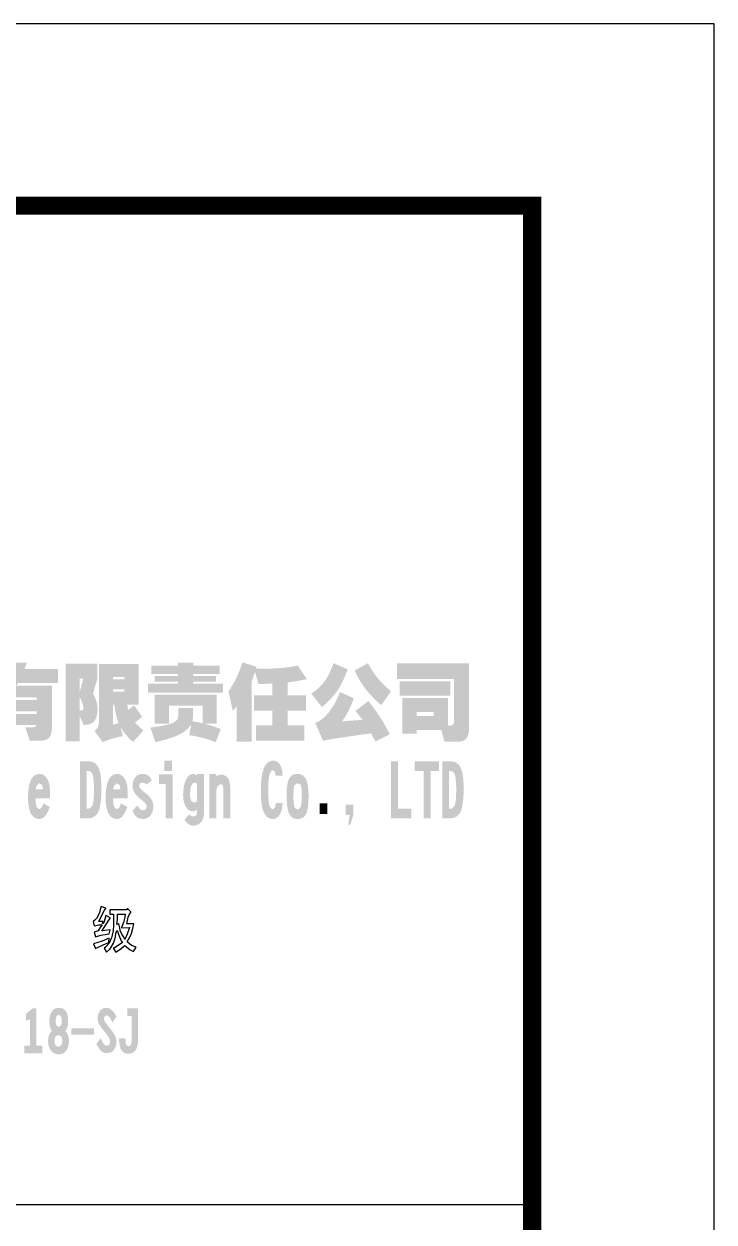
# Model space of a CAD drawing. Extents: x 1417642 to 3570900, y 124798 to 1191112.
# Drawn here: x 1612649 to 1618342, y 624007 to 633898 of the extents above; entities that cross this region are included whole.
import ezdxf

# ---------------------------------------------------------------- set-up
doc = ezdxf.new("R2010")
doc.units = 0
doc.header["$LTSCALE"] = 1000
doc.header["$MEASUREMENT"] = 0
doc.layers.add('PUB_TITLE', color=4, linetype='CONTINUOUS')
doc.layers.add('图戳', color=211, linetype='CONTINUOUS')

msp = doc.modelspace()

# ---------------------------------------------------------------- hatches: boundary and pattern name
at = {"layer": '图戳'}
h = msp.add_hatch(color=256, dxfattribs=at)
h.paths.add_polyline_path([(1612928.8, 628573.6), (1612653.6, 628573.6), (1612665.2, 628607.4), (1612672.3, 628626), (1612545.2, 628626), (1612529.6, 628593.6), (1612519.8, 628573.6), (1612326.4, 628573.6), (1612326.4, 628456.7), (1612451.4, 628456.7), (1612428.2, 628428.2), (1612422, 628421.1), (1612388.7, 628388.2), (1612358.5, 628361.1), (1612331.3, 628339.7), (1612306.9, 628323.7), (1612292.7, 628316.2), (1612343.8, 628187.7), (1612373.1, 628210.8), (1612401.1, 628233.1), (1612416.7, 628245.5), (1612416.7, 627979.7), (1612541.2, 627979.7), (1612541.2, 628109), (1612754.1, 628109), (1612733.7, 628091.2), (1612660.3, 628091.2), (1612696.3, 627979.7), (1612790.6, 627979.7), (1612823.9, 627984.6), (1612849.2, 627997.9), (1612867, 628020.1), (1612876.8, 628051.7), (1612879.5, 628082.4), (1612879.5, 628436.2), (1612587, 628436.2), (1612599.8, 628456.7), (1612928.8, 628456.7)])
h.paths.add_polyline_path([(1612755, 628338.4), (1612755, 628316.2), (1612541.2, 628316.2), (1612541.2, 628338.4)], flags=16)
h.paths.add_polyline_path([(1612755, 628223.7), (1612755, 628201.9), (1612541.2, 628201.9), (1612541.2, 628223.7)], flags=16)
h = msp.add_hatch(color=256, dxfattribs=at)
h.paths.add_polyline_path([(1613253.8, 628617.6), (1612993.7, 628617.6), (1612993.7, 627974.8), (1613108.4, 627974.8), (1613108.4, 628185), (1613141.7, 628109.9), (1613180.4, 628114.4), (1613211.5, 628126.8), (1613224.9, 628137), (1613240.9, 628160.6), (1613251.5, 628192.6), (1613256, 628233.1), (1613256.4, 628243.7), (1613253.3, 628280.2), (1613248.9, 628299.7), (1613238.7, 628328.2), (1613220.9, 628364.6), (1613219.1, 628368.2), (1613253.8, 628492.7)])
h.paths.add_polyline_path([(1613108.4, 628492.7), (1613138.2, 628492.7), (1613108.4, 628380.2)], flags=16)
h.paths.add_polyline_path([(1613108.4, 628342.9), (1613125.7, 628306.4), (1613133.7, 628285.1), (1613139.5, 628249.1), (1613139.5, 628243.7), (1613132.9, 628232.2), (1613108.4, 628229.1)], flags=16)
h.paths.add_polyline_path([(1613594.7, 628614.9), (1613267.6, 628614.9), (1613267.6, 628560.7), (1613267.6, 628506), (1613267.6, 628361.1), (1613267.6, 628190.4), (1613267.6, 628129), (1613260.9, 628094.8), (1613241.3, 628068.1), (1613231.5, 628060.6), (1613297.3, 627969.4), (1613333.8, 627982.3), (1613366.2, 627993.9), (1613371.6, 627995.7), (1613399.6, 628003.7), (1613436, 628012.6), (1613464, 628018.3), (1613445.8, 628093), (1613460.9, 628068.1), (1613480.5, 628041.9), (1613504.5, 628013.9), (1613533.4, 627985), (1613549.4, 627969.9), (1613633.9, 628065), (1613604.1, 628091.7), (1613579.2, 628116.1), (1613565.4, 628131.3), (1613590.7, 628150.8), (1613621.4, 628174.8), (1613625, 628177.9), (1613557.8, 628273.1), (1613529.4, 628249.9), (1613510.7, 628234.8), (1613502.7, 628269.5), (1613501.4, 628277.1), (1613594.7, 628277.1), (1613594.7, 628331.7), (1613594.7, 628385.5)])
h.paths.add_polyline_path([(1613477.8, 628506), (1613477.8, 628486.9), (1613384, 628486.9), (1613384, 628506)], flags=16)
h.paths.add_polyline_path([(1613477.8, 628405.1), (1613477.8, 628385.5), (1613384, 628385.5), (1613384, 628405.1)], flags=16)
h.paths.add_polyline_path([(1613394.7, 628277.1), (1613400.9, 628234.8), (1613408.5, 628197), (1613416.9, 628163.7), (1613426.7, 628134.4), (1613430.3, 628125.9), (1613394.7, 628116.1), (1613384, 628113), (1613384, 628190.4), (1613384, 628277.1)], flags=16)
h = msp.add_hatch(color=256, dxfattribs=at)
h.paths.add_polyline_path([(1614262.9, 628600.3), (1614047.3, 628600.3), (1614047.3, 628624.7), (1613920.1, 628624.7), (1613920.1, 628600.3), (1613701, 628600.3), (1613701, 628531.3), (1613920.1, 628531.3), (1613920.1, 628514.9), (1613727.7, 628514.9), (1613727.7, 628467.3), (1613920.1, 628467.3), (1613920.1, 628450.9), (1613671.6, 628450.9), (1613671.6, 628377.1), (1614292.2, 628377.1), (1614292.2, 628450.9), (1614047.3, 628450.9), (1614047.3, 628467.3), (1614234, 628467.3), (1614234, 628514.9), (1614047.3, 628514.9), (1614047.3, 628531.3), (1614262.9, 628531.3)])
h.paths.add_polyline_path([(1613845, 628270.4), (1614122.4, 628270.4), (1614122.4, 628124.6), (1614087.7, 628132.6), (1614052.2, 628138.8), (1614038.8, 628140.6), (1614044.6, 628175.7), (1614044.6, 628179.7), (1614044.6, 628251.7), (1613922.8, 628251.7), (1613922.8, 628179.7), (1613912.6, 628153), (1613881.5, 628129.5), (1613880.1, 628129), (1613859.2, 628121), (1613831.7, 628113), (1613797.9, 628105.5), (1613757.4, 628098.4), (1613710.8, 628091.7), (1613692.5, 628089), (1613733, 627968.1), (1613778.8, 627979.2), (1613821, 627990.8), (1613858.8, 628002.8), (1613893, 628015.2), (1613923.3, 628028.1), (1613949, 628041.5), (1613971.3, 628055.2), (1613978.8, 628060.6), (1614006.4, 628085.5), (1614027.3, 628113), (1614028.6, 628115.7), (1614012.2, 628027.2), (1614054, 628019.2), (1614089.5, 628012.1), (1614118, 628004.6), (1614118.4, 628004.6), (1614146.9, 627997), (1614180.7, 627986.3), (1614219.3, 627973), (1614231.8, 627968.6), (1614272.2, 628077), (1614234.4, 628091.2), (1614199.3, 628102.8), (1614167.8, 628112.6), (1614154, 628116.6), (1614135.8, 628121), (1614239.3, 628121), (1614239.3, 628360.2), (1613728.5, 628360.2), (1613728.5, 628315.7), (1613728.5, 628270.4), (1613728.5, 628121), (1613845, 628121)])
for points in [[(1614527, 628466.9), (1614538.5, 628498.9), (1614550.1, 628534), (1614555, 628548.7), (1614583.4, 628450), (1614619, 628450), (1614655, 628450.4), (1614691.4, 628451.3), (1614698.1, 628451.3), (1614698.1, 628354.9), (1614545.6, 628354.9), (1614545.6, 628227.7), (1614698.1, 628227.7), (1614698.1, 628107.2), (1614564.3, 628107.2), (1614564.3, 627979.7), (1614963.5, 627979.7), (1614963.5, 628107.2), (1614825.2, 628107.2), (1614825.2, 628227.7), (1614976.8, 628227.7), (1614976.8, 628354.9), (1614825.2, 628354.9), (1614825.2, 628462), (1614860.4, 628467.3), (1614895.9, 628472.7), (1614931.5, 628478.9), (1614967.1, 628485.6), (1614983.5, 628488.7), (1614908.8, 628600.7), (1614876.4, 628594.9), (1614843, 628589.6), (1614808.8, 628585.1), (1614774.1, 628581.6), (1614738.6, 628578.5), (1614702.1, 628576.7), (1614665.2, 628575.4), (1614627.4, 628574.5), (1614588.7, 628574.9), (1614563.4, 628575.4), (1614568.7, 628591.4), (1614452.3, 628626.9), (1614439.8, 628590), (1614426, 628554.9), (1614411.8, 628521.1), (1614396.3, 628488.2), (1614379.8, 628457.1), (1614362.5, 628427.8), (1614344.2, 628399.3), (1614336.2, 628387.8), (1614372.3, 628225.5), (1614395.4, 628253.5), (1614405.1, 628265.1), (1614405.1, 627972.1), (1614527, 627972.1)], [(1614667.4, 627658.6), (1614671.6, 627688.5), (1614676.3, 627705.9), (1614692.1, 627734.3), (1614702.6, 627738.5), (1614718.9, 627724.8), (1614726.2, 627691.2), (1614783, 627691.2), (1614779.9, 627728.5), (1614772, 627761.1), (1614760.9, 627784.2), (1614742, 627804.7), (1614718.9, 627815.2), (1614702.6, 627816.8), (1614678.4, 627812), (1614656.9, 627797.3), (1614638, 627773.2), (1614634.3, 627766.8), (1614624.3, 627743.2), (1614616.4, 627715.3), (1614610.1, 627682.8), (1614605.9, 627646), (1614603.8, 627605), (1614603.3, 627571.9), (1614603.8, 627527.2), (1614606.4, 627487.3), (1614610.6, 627452.6), (1614616.4, 627422.6), (1614623.8, 627397.9), (1614623.8, 627397.4), (1614639, 627369), (1614657.4, 627349.1), (1614679.5, 627337.5), (1614702.6, 627333.8), (1614727.8, 627339.1), (1614748.8, 627355.4), (1614760.9, 627373.2), (1614773.5, 627402.7), (1614780.9, 627435.8), (1614783, 627466.8), (1614726.2, 627466.8), (1614721, 627431.6), (1614719.4, 627428.4), (1614702.6, 627412.6), (1614683.2, 627425.3), (1614673.7, 627447.3), (1614669, 627471.5), (1614666.3, 627504.6), (1614664.8, 627546.7), (1614664.2, 627571.9), (1614665.3, 627619.7)], [(1615735.3, 627810.5), (1615678.5, 627810.5), (1615678.5, 627340.1), (1615845.1, 627340.1), (1615845.1, 627418.9), (1615735.3, 627418.9)], [(1616003.3, 627731.6), (1616074.2, 627731.6), (1616074.2, 627810.5), (1615873.5, 627810.5), (1615873.5, 627731.6), (1615946.5, 627731.6), (1615946.5, 627340.1), (1616003.3, 627340.1)], [(1613704.6, 627653.3), (1613689.9, 627678.6), (1613670.5, 627696.4), (1613646.3, 627705.4), (1613629.5, 627706.9), (1613601.6, 627702.7), (1613579, 627691.2), (1613565.4, 627677.5), (1613551.2, 627649.1), (1613544.9, 627615.5), (1613544.3, 627606.6), (1613548, 627580.8), (1613558.5, 627555.6), (1613575.3, 627531.4), (1613599.5, 627508.3), (1613615.3, 627496.2), (1613643.7, 627471.5), (1613659.4, 627449.4), (1613662.6, 627435.8), (1613653.6, 627412.6), (1613629.5, 627405.8), (1613607.4, 627413.7), (1613589.5, 627437.3), (1613584.8, 627447.3), (1613544.9, 627402.1), (1613558.5, 627373.8), (1613575.9, 627352.7), (1613597.4, 627339.6), (1613623.2, 627334.3), (1613629.5, 627333.8), (1613656.8, 627338), (1613679.4, 627350.1), (1613693.1, 627363.2), (1613708.8, 627391.1), (1613716.2, 627423.2), (1613716.7, 627435.8), (1613713.6, 627465.2), (1613703.6, 627492), (1613686.2, 627517.2), (1613662.6, 627539.8), (1613657.8, 627543), (1613625.8, 627568.2), (1613605.8, 627589.2), (1613598.8, 627606), (1613605.3, 627626.5), (1613629.5, 627634.9), (1613653.6, 627626), (1613659.4, 627617.6)], [(1614314.2, 627690.1), (1614290.1, 627700.1), (1614276.4, 627701.2), (1614252.2, 627695.4), (1614234.9, 627683.3), (1614234.9, 627706.9), (1614178.1, 627706.9), (1614178.1, 627340.1), (1614234.9, 627340.1), (1614234.9, 627555.1), (1614241.2, 627591.3), (1614248, 627606), (1614269.6, 627622.3), (1614276.4, 627622.9), (1614289.5, 627612.9), (1614294.8, 627579.2), (1614294.8, 627578.7), (1614294.8, 627340.1), (1614351.5, 627340.1), (1614351.5, 627578.7), (1614349.4, 627619.7), (1614342.1, 627651.8), (1614333.2, 627671.2)], [(1615152.5, 627463.6), (1615088.9, 627463.6), (1615088.9, 627376.4), (1615152.5, 627376.4)], [(1615366.3, 627453.1), (1615303.3, 627453.1), (1615303.3, 627365.9), (1615336.4, 627365.9), (1615324.8, 627288.6), (1615341.6, 627288.6), (1615366.3, 627366.4)], [(1612751.9, 625770.3), (1612719, 625770.3), (1612719, 625768.9), (1612716.3, 625768.9), (1612716.3, 625767.6), (1612713.2, 625765.3), (1612713.2, 625764.7), (1612666.7, 625726.1), (1612666.7, 625667), (1612699.3, 625681.5), (1612699.3, 625462.5), (1612651.6, 625462.5), (1612651.6, 625400.7), (1612801.3, 625400.7), (1612801.3, 625462.5), (1612751.9, 625462.5)], [(1613390.4, 625738.4), (1613378.8, 625751.9), (1613366.9, 625762.4), (1613354.5, 625769.9), (1613341.8, 625774.1), (1613330.8, 625775.3), (1613314, 625773.6), (1613298.9, 625768.4), (1613285.6, 625759.3), (1613274.4, 625746.9), (1613265.7, 625731.3), (1613259.9, 625714.1), (1613257, 625695.4), (1613256.6, 625684.2), (1613257.8, 625671.4), (1613261.4, 625657.7), (1613267.8, 625643), (1613276.5, 625627.4), (1613287.7, 625610.8), (1613301.4, 625593.2), (1613313.8, 625578.5), (1613329.4, 625559), (1613342, 625541.3), (1613351, 625525.4), (1613357.2, 625511.3), (1613359.9, 625499), (1613360.1, 625494.9), (1613355.3, 625477.7), (1613352.8, 625473.9), (1613340.2, 625464), (1613330.4, 625462.5), (1613320.5, 625465.2), (1613310.3, 625473.5), (1613300.1, 625487), (1613289.8, 625506.1), (1613281.7, 625524.5), (1613247, 625478.5), (1613256.8, 625458.2), (1613267.4, 625441.1), (1613278.4, 625427), (1613290, 625415.8), (1613302.4, 625407.6), (1613314.9, 625402.6), (1613328.3, 625400.7), (1613330.4, 625400.7), (1613347.9, 625402.2), (1613363.6, 625406.9), (1613377.3, 625414.8), (1613389.1, 625426), (1613389.7, 625426.6), (1613399.7, 625441.2), (1613407, 625457.5), (1613411.3, 625475.4), (1613412.8, 625494.9), (1613411.7, 625508.8), (1613408.2, 625523.5), (1613402.6, 625539), (1613394.7, 625555), (1613384.4, 625571.8), (1613372.1, 625589.4), (1613359.3, 625605), (1613342.2, 625626), (1613328.4, 625644.2), (1613318.4, 625659.6), (1613312, 625672.2), (1613309.3, 625682), (1613309.1, 625684.2), (1613313.2, 625702.7), (1613315.3, 625705.6), (1613330, 625713.5), (1613340.4, 625710.4), (1613350.7, 625701.9), (1613361.3, 625687.6), (1613372.3, 625667.8), (1613378.3, 625655), (1613412.4, 625701.9), (1613401.6, 625721.8)], [(1613591.1, 625770.3), (1613501.3, 625770.3), (1613501.3, 625708.3), (1613538.5, 625708.3), (1613538.5, 625523.1), (1613537.6, 625500.1), (1613534.7, 625482.4), (1613532, 625473.9), (1613521.3, 625460.4), (1613510.9, 625457.5), (1613497.6, 625463.5), (1613491.2, 625475.8), (1613488.1, 625490.9), (1613486.8, 625511.1), (1613486.6, 625523.1), (1613434.1, 625523.1), (1613434.5, 625500.5), (1613436.4, 625480.1), (1613439.5, 625461.5), (1613443.9, 625445.1), (1613448.4, 625433.9), (1613457.4, 625419.4), (1613468.6, 625408.4), (1613482.2, 625400.7), (1613498, 625396.6), (1613510.9, 625395.7), (1613528.1, 625397.4), (1613543.4, 625402.4), (1613556.7, 625410.9), (1613568.1, 625422.9), (1613572.1, 625428.9), (1613578.7, 625441.4), (1613583.9, 625456.7), (1613587.8, 625474.8), (1613590.1, 625495.5), (1613591.1, 625518.9), (1613591.1, 625523.1)], [(1613227.1, 625606), (1613040, 625606), (1613040, 625552.3), (1613227.1, 625552.3)]]:
    msp.add_hatch(color=256, dxfattribs=at).paths.add_polyline_path(points)
h = msp.add_hatch(color=256, dxfattribs=at)
h.paths.add_polyline_path([(1615295.1, 628506.5), (1615310.2, 628544.2), (1615320, 628570), (1615203.6, 628621.6), (1615187.6, 628580.7), (1615172, 628544.7), (1615156.9, 628514), (1615141.8, 628488.2), (1615136.9, 628480.7), (1615118.6, 628456.7), (1615096.4, 628432.2), (1615069.7, 628407.3), (1615038.6, 628382), (1615020.8, 628368.2), (1615108, 628258.4), (1615138.7, 628285.5), (1615166.2, 628312.2), (1615191.1, 628338.4), (1615212.9, 628363.8), (1615231.1, 628388.2), (1615247.6, 628412.7), (1615264, 628440.7), (1615279.6, 628471.8)])
h.paths.add_polyline_path([(1615620.1, 628439.8), (1615594.8, 628466), (1615570.8, 628493.1), (1615549, 628520.7), (1615529, 628549.1), (1615510.7, 628578.5), (1615493.8, 628608.3), (1615487.6, 628620.7), (1615376.5, 628560.2), (1615392.5, 628527.3), (1615409.8, 628495.3), (1615428.5, 628464.7), (1615448.1, 628434.9), (1615469, 628406), (1615491.2, 628378.4), (1615514.7, 628352.2), (1615539.2, 628326.4), (1615565, 628302), (1615592.1, 628278.8), (1615597.4, 628274.4), (1615677, 628389.5), (1615647.7, 628414.4)])
h.paths.add_polyline_path([(1615629.4, 628104.1), (1615611.7, 628134.8), (1615594.8, 628162.8), (1615585, 628177.9), (1615566.3, 628205.9), (1615546.3, 628234.8), (1615525, 628264.2), (1615501.8, 628294), (1615490.3, 628308.2), (1615384.5, 628227.7), (1615408, 628197), (1615429.8, 628168.6), (1615441.8, 628152.6), (1615397.4, 628149.5), (1615357.4, 628146.8), (1615322.3, 628144.6), (1615291.6, 628141.9), (1615273.3, 628140.6), (1615281.8, 628152.6), (1615302.2, 628183.7), (1615320.5, 628215.3), (1615336.9, 628247.3), (1615351.1, 628279.7), (1615364, 628312.6), (1615370.7, 628331.7), (1615256.5, 628382.4), (1615243.6, 628349.5), (1615228.5, 628317.5), (1615211.6, 628286), (1615192.4, 628255.3), (1615171.1, 628225.1), (1615168.9, 628221.5), (1615142.2, 628189.9), (1615115.1, 628164.2), (1615087.5, 628144.1), (1615060, 628130.4), (1615052.4, 628127.7), (1615116, 627981), (1615156.4, 627988.6), (1615193.3, 627994.8), (1615226.7, 628000.1), (1615252, 628003.7), (1615277.4, 628007.7), (1615305.8, 628012.1), (1615337.8, 628017), (1615373.4, 628021.9), (1615411.6, 628027.2), (1615453.4, 628033), (1615498.3, 628039.2), (1615512.5, 628041), (1615529, 628011.2), (1615546.7, 627978.3), (1615549, 627973.9), (1615666.8, 628034.3), (1615648.1, 628070.8)])
h = msp.add_hatch(color=256, dxfattribs=at)
h.paths.add_polyline_path([(1616320.7, 628618.9), (1615728.1, 628618.9), (1615728.1, 628491.3), (1616196.2, 628491.3), (1616196.2, 628125.9), (1616177.1, 628104.6), (1616147.8, 628104.6), (1616147.8, 628126.4), (1616147.8, 628184.6), (1616147.8, 628333.5), (1615769.9, 628333.5), (1615769.9, 628038.3), (1615889, 628038.3), (1615889, 628067.7), (1616093.1, 628067.7), (1616118.9, 627972.1), (1616230, 627972.1), (1616263.8, 627976.1), (1616289.6, 627989.4), (1616307.8, 628011.2), (1616318, 628042.3), (1616320.7, 628074.4)])
h.paths.add_polyline_path([(1616028.6, 628217.1), (1616028.6, 628184.6), (1615889, 628184.6), (1615889, 628217.1)], flags=16)
h.paths.add_polyline_path([(1616167.8, 628469.6), (1615749.5, 628469.6), (1615749.5, 628353.1), (1616167.8, 628353.1)], flags=17)
h = msp.add_hatch(color=256, dxfattribs=at)
h.paths.add_polyline_path([(1613287.3, 627629.7), (1613284.2, 627670.2), (1613279.5, 627704.8), (1613273.2, 627733.7), (1613264.8, 627756.9), (1613263.7, 627759), (1613249.5, 627782.1), (1613230.1, 627797.9), (1613205.4, 627807.8), (1613178.6, 627810.5), (1613110.8, 627810.5), (1613110.8, 627340.1), (1613178.6, 627340.1), (1613206.4, 627343.8), (1613229.5, 627354.3), (1613249.5, 627372.2), (1613260, 627387.4), (1613269, 627407.9), (1613275.8, 627434.2), (1613281.6, 627466.2), (1613285.2, 627503.6), (1613287.3, 627547.2), (1613288.4, 627583.4)])
h.paths.add_polyline_path([(1613226.9, 627583.4), (1613225.9, 627533.5), (1613223.8, 627493.6), (1613219.6, 627464.7), (1613214.3, 627447.3), (1613197, 627424.2), (1613178.6, 627418.9), (1613167.5, 627418.9), (1613167.5, 627731.6), (1613178.6, 627731.6), (1613202.7, 627723.2), (1613214.8, 627702.7), (1613220.6, 627678), (1613224.8, 627644.9), (1613226.4, 627602.9)], flags=16)
h = msp.add_hatch(color=256, dxfattribs=at)
h.paths.add_polyline_path([(1613870.7, 627816.8), (1613806.6, 627816.8), (1613806.6, 627729.5), (1613870.7, 627729.5)])
h.paths.add_polyline_path([(1613875.4, 627701.7), (1613762.4, 627701.7), (1613762.4, 627622.9), (1613818.7, 627622.9), (1613818.7, 627340.1), (1613875.4, 627340.1)])
h = msp.add_hatch(color=256, dxfattribs=at)
h.paths.add_polyline_path([(1616268.2, 627704.8), (1616261.8, 627733.7), (1616252.9, 627756.9), (1616251.9, 627759), (1616237.7, 627782.1), (1616218.2, 627797.9), (1616194.1, 627807.8), (1616166.7, 627810.5), (1616099.5, 627810.5), (1616099.5, 627340.1), (1616166.7, 627340.1), (1616194.6, 627343.8), (1616218.2, 627354.3), (1616237.7, 627372.2), (1616248.2, 627387.4), (1616257.1, 627407.9), (1616264.5, 627434.2), (1616269.7, 627466.2), (1616273.9, 627503.6), (1616276, 627547.2), (1616276.6, 627583.4), (1616275.5, 627629.7), (1616272.9, 627670.2)])
h.paths.add_polyline_path([(1616209.3, 627678), (1616213, 627644.9), (1616215.1, 627602.9), (1616215.6, 627583.4), (1616214.5, 627533.5), (1616211.9, 627493.6), (1616207.7, 627464.7), (1616203, 627447.3), (1616185.6, 627424.2), (1616166.7, 627418.9), (1616156.2, 627418.9), (1616156.2, 627731.6), (1616166.7, 627731.6), (1616190.9, 627723.2), (1616203.5, 627702.7)], flags=16)
h = msp.add_hatch(color=256, dxfattribs=at)
h.paths.add_polyline_path([(1612823.8, 627687.5), (1612802.3, 627701.7), (1612776.5, 627706.9), (1612776, 627706.9), (1612751.3, 627702.2), (1612729.8, 627688.5), (1612711.4, 627665.4), (1612705.6, 627654.9), (1612696.1, 627629.2), (1612688.8, 627598.2), (1612684.6, 627561.9), (1612682.5, 627520.4), (1612682.5, 627514.1), (1612684, 627472), (1612688.8, 627435.2), (1612696.1, 627403.7), (1612707.2, 627378), (1612710.8, 627371.7), (1612728.7, 627350.6), (1612751.3, 627338), (1612776, 627333.8), (1612797, 627338), (1612816, 627351.2), (1612833.8, 627372.7), (1612849.6, 627402.7), (1612861.7, 627433.1), (1612810.2, 627463.1), (1612794.9, 627428.4), (1612776.8, 627415.2), (1612755.5, 627430.5), (1612753.4, 627434.7), (1612746.6, 627460.5), (1612744, 627502.5), (1612743.4, 627506.2), (1612862.7, 627506.2), (1612862.7, 627578.2), (1612859.6, 627613.9), (1612850.6, 627646), (1612841.7, 627663.8)])
h.paths.add_polyline_path([(1612776, 627628.1), (1612797.6, 627616), (1612804.9, 627583.4), (1612804.9, 627578.2), (1612745.5, 627578.2), (1612751.3, 627608.1), (1612770.2, 627627.1)], flags=16)
h = msp.add_hatch(color=256, dxfattribs=at)
h.paths.add_polyline_path([(1613503.3, 627578.2), (1613500.2, 627613.9), (1613490.7, 627646), (1613481.8, 627663.8), (1613464.5, 627687.5), (1613442.4, 627701.7), (1613416.6, 627706.9), (1613391.9, 627702.2), (1613370.4, 627688.5), (1613352, 627665.4), (1613346.2, 627654.9), (1613336.2, 627629.2), (1613329.4, 627598.2), (1613324.7, 627561.9), (1613323.1, 627520.4), (1613322.6, 627514.1), (1613324.1, 627472), (1613328.9, 627435.2), (1613336.7, 627403.7), (1613347.3, 627378), (1613350.9, 627371.7), (1613369.3, 627350.6), (1613391.9, 627338), (1613416.6, 627333.8), (1613437.1, 627338), (1613456.6, 627351.2), (1613473.9, 627372.7), (1613490.2, 627402.7), (1613502.3, 627433.1), (1613450.8, 627463.1), (1613435, 627428.4), (1613417.4, 627415.2), (1613395.6, 627430.5), (1613393.5, 627434.7), (1613386.7, 627460.5), (1613384, 627502.5), (1613384, 627506.2), (1613503.3, 627506.2)])
h.paths.add_polyline_path([(1613386.1, 627578.2), (1613391.4, 627608.1), (1613410.3, 627627.1), (1613416.6, 627628.1), (1613437.7, 627616), (1613445, 627583.4), (1613445.5, 627578.2)], flags=16)
h = msp.add_hatch(color=256, dxfattribs=at)
h.paths.add_polyline_path([(1614134, 627706.9), (1614077.2, 627706.9), (1614077.2, 627693.3), (1614054.1, 627705.9), (1614043.6, 627706.9), (1614021, 627701.2), (1614001, 627683.3), (1613985.3, 627657.5), (1613974.7, 627630.2), (1613967.4, 627598.2), (1613963.2, 627561.9), (1613962.1, 627529.3), (1613964.8, 627493), (1613973.2, 627460.5), (1613986.3, 627431), (1613987.4, 627429.5), (1614006.8, 627408.4), (1614029.9, 627397.9), (1614043.6, 627396.4), (1614067.2, 627403.7), (1614077.2, 627411.1), (1614077.2, 627384.8), (1614070.4, 627362.7), (1614046.7, 627354.3), (1614023.6, 627362.7), (1614012.6, 627372.7), (1613972.6, 627327.5), (1613993.1, 627302.8), (1614014.7, 627286.5), (1614038.3, 627279.2), (1614046.7, 627278.6), (1614073, 627282.8), (1614096.1, 627294.4), (1614109.3, 627306), (1614125, 627332.2), (1614132.9, 627364.3), (1614134, 627384.8)])
h.paths.add_polyline_path([(1614077.2, 627626.5), (1614077.2, 627481.5), (1614056.2, 627468.9), (1614032.6, 627479.4), (1614029.9, 627482), (1614020.5, 627509.9), (1614018.9, 627529.3), (1614021, 627569.8), (1614026.2, 627601.8), (1614028.9, 627609.7), (1614045.7, 627632.3), (1614056.2, 627634.4)], flags=16)
h = msp.add_hatch(color=256, dxfattribs=at)
h.paths.add_polyline_path([(1614984.8, 627641.2), (1614975.3, 627664.9), (1614972.2, 627670.7), (1614954.9, 627691.2), (1614932.3, 627703.8), (1614906.5, 627706.9), (1614878.7, 627703.3), (1614855.5, 627691.7), (1614838.7, 627672.3), (1614829.3, 627650.7), (1614822.4, 627621.3), (1614817.7, 627585), (1614816.1, 627540.9), (1614815.6, 627526.7), (1614817.2, 627483.1), (1614820.3, 627445.2), (1614826.1, 627412.1), (1614834, 627384.8), (1614838.7, 627373.8), (1614854, 627352.2), (1614875.5, 627339.1), (1614903.4, 627333.8), (1614906.5, 627333.8), (1614934.4, 627337.5), (1614957, 627349.6), (1614974.3, 627370.1), (1614976.4, 627373.2), (1614984.3, 627395.8), (1614990.6, 627425.3), (1614994.8, 627461.5), (1614996.9, 627504.6), (1614997.4, 627526.7), (1614995.8, 627571.9), (1614991.6, 627610.2)])
h.paths.add_polyline_path([(1614930.7, 627618.6), (1614933.8, 627612.9), (1614938.6, 627591.3), (1614940.7, 627551.4), (1614940.7, 627526.7), (1614939.6, 627479.4), (1614936.5, 627446.3), (1614932.3, 627431.6), (1614911.8, 627413.2), (1614906.5, 627412.6), (1614884.4, 627425.8), (1614882.3, 627429.5), (1614876.5, 627452.6), (1614872.9, 627488.8), (1614872.3, 627526.7), (1614873.9, 627575.6), (1614877.6, 627605), (1614879.7, 627611.8), (1614900.7, 627628.1), (1614906.5, 627628.1)], flags=16)
h = msp.add_hatch(color=256, dxfattribs=at)
h.paths.add_polyline_path([(1612987.8, 625756.4), (1612975.9, 625765.6), (1612961.2, 625771.8), (1612943.8, 625774.9), (1612934.7, 625775.3), (1612917.7, 625773.4), (1612902.9, 625768), (1612890.1, 625758.9), (1612879.3, 625746.1), (1612875.2, 625739.8), (1612868.3, 625724.3), (1612863.1, 625707.1), (1612859.8, 625688.2), (1612858.3, 625667.4), (1612858.3, 625663.3), (1612859.4, 625641.7), (1612862.7, 625622.4), (1612868.1, 625605.6), (1612875.8, 625590.9), (1612880.3, 625584.9), (1612870.2, 625574.9), (1612861.2, 625561.7), (1612854.4, 625545.9), (1612850.1, 625527.8), (1612848.2, 625506.9), (1612848.2, 625500.3), (1612849.4, 625479.5), (1612852.8, 625460.6), (1612858.6, 625443.8), (1612866.8, 625428.9), (1612873.3, 625420.2), (1612886.1, 625408), (1612900, 625399.2), (1612914.8, 625393.4), (1612930.9, 625390.9), (1612934.7, 625390.7), (1612951.7, 625392.2), (1612967.2, 625397.2), (1612981.1, 625405.3), (1612991.3, 625414.2), (1613001.3, 625426.8), (1613009.3, 625441.4), (1613014.9, 625458.2), (1613018.5, 625477.4), (1613019.9, 625498.6), (1613019.9, 625500.3), (1613018.7, 625521.4), (1613015.1, 625540.3), (1613009.1, 625556.9), (1613000.8, 625571.2), (1612998.6, 625574.1), (1612990.1, 625583.2), (1612994.8, 625589.2), (1613002.7, 625603.4), (1613008.5, 625620.1), (1613012.2, 625638.8), (1613013.7, 625659.8), (1613013.7, 625663.3), (1613012.7, 625685.7), (1613010.2, 625705.8), (1613006, 625723.4), (1613000, 625738.4), (1612997.1, 625743.8)])
h.paths.add_polyline_path([(1612949.4, 625710.6), (1612955.6, 625701), (1612959.4, 625685.5), (1612961.2, 625663.4), (1612959.1, 625642.5), (1612953.6, 625629.1), (1612941.1, 625619.1), (1612934.7, 625618.1), (1612920.8, 625624.9), (1612918.1, 625628.7), (1612912.5, 625643.8), (1612910.8, 625663.3), (1612912.1, 625684.2), (1612915.9, 625702), (1612926.6, 625714.5), (1612934.7, 625716)], flags=16)
h.paths.add_polyline_path([(1612934.7, 625549), (1612950, 625544.4), (1612957.7, 625536.6), (1612963.3, 625522), (1612965.4, 625500.3), (1612963.1, 625479.7), (1612957.3, 625466.5), (1612943.6, 625456.5), (1612934.7, 625454.8), (1612918.9, 625458.8), (1612910, 625466.5), (1612902.9, 625481.4), (1612900.7, 625500.3), (1612902.9, 625521.4), (1612909.6, 625537.3), (1612922.9, 625547.1)], flags=16)

# ---------------------------------------------------------------- linework, layer by layer
at = {"layer": 'PUB_TITLE'}
msp.add_lwpolyline([(1417642.3, 507748.4), (1618342.3, 507748.4), (1618342.3, 633898.4), (1417642.3, 633898.4)], close=True, dxfattribs=at)
at = {"layer": 'PUB_TITLE', "const_width": 150}
msp.add_lwpolyline([(1421392.3, 509248.4), (1616842.3, 509248.4), (1616842.3, 632398.4), (1421392.3, 632398.4)], close=True, dxfattribs=at)
at = {"layer": '图戳'}
for p, q in [((1606342.3, 632398.4), (1616842.3, 632398.4)), ((1616842.3, 509248.4), (1616842.3, 632398.4)), ((1613271.3, 626558.4), (1613248.8, 626513.5)), ((1613266.8, 626488.7), (1613309.5, 626578.7)), ((1613278, 626587.6), (1613271.3, 626558.4)), ((1613287, 626612.4), (1613278, 626587.6)), ((1613325.2, 626598.9), (1613287, 626612.4)), ((1613309.5, 626578.7), (1613325.2, 626594.4)), ((1613325.2, 626594.4), (1613325.2, 626598.9)), ((1613356.7, 626583.1), (1613356.7, 626549.4)), ((1613493.8, 626583.1), (1613356.7, 626583.1)), ((1613500.6, 626592.1), (1613493.8, 626583.1)), ((1613505.1, 626592.1), (1613500.6, 626592.1)), ((1613532.1, 626567.4), (1613505.1, 626592.1)), ((1613520.8, 626549.4), (1613532.1, 626562.9)), ((1613532.1, 626562.9), (1613532.1, 626567.4)), ((1613233, 626497.7), (1613219.5, 626488.7)), ((1613219.5, 626488.7), (1613228.5, 626452.7)), ((1613228.5, 626452.7), (1613266.8, 626459.5)), ((1613248.8, 626513.5), (1613233, 626497.7)), ((1613302.7, 626488.7), (1613266.8, 626488.7)), ((1613266.8, 626459.5), (1613293.7, 626459.5)), ((1613293.7, 626459.5), (1613278, 626439.3)), ((1613291.5, 626407.8), (1613329.7, 626468.5)), ((1613298.2, 626468.5), (1613302.7, 626488.7)), ((1613307.2, 626477.5), (1613298.2, 626468.5)), ((1613325.2, 626538.2), (1613307.2, 626477.5)), ((1613341, 626529.2), (1613325.2, 626538.2)), ((1613329.7, 626468.5), (1613349.9, 626500)), ((1613361.2, 626517.9), (1613341, 626529.2)), ((1613349.9, 626500), (1613361.2, 626513.5)), ((1613356.7, 626549.4), (1613388.2, 626549.4)), ((1613361.2, 626513.5), (1613361.2, 626517.9)), ((1613388.2, 626459.5), (1613383.7, 626410)), ((1613388.2, 626549.4), (1613388.2, 626488.7)), ((1613388.2, 626488.7), (1613388.2, 626459.5)), ((1613415.1, 626464), (1613419.6, 626504.5)), ((1613430.9, 626468.5), (1613415.1, 626464)), ((1613419.6, 626549.4), (1613478.1, 626549.4)), ((1613419.6, 626504.5), (1613419.6, 626549.4)), ((1613439.9, 626434.8), (1613430.9, 626468.5)), ((1613469.1, 626479.7), (1613453.4, 626439.3)), ((1613482.6, 626522.4), (1613469.1, 626479.7)), ((1613478.1, 626549.4), (1613484.8, 626549.4)), ((1613484.8, 626549.4), (1613482.6, 626522.4)), ((1613498.3, 626468.5), (1613509.6, 626522.4)), ((1613556.8, 626468.5), (1613498.3, 626468.5)), ((1613509.6, 626522.4), (1613520.8, 626549.4)), ((1613547.8, 626430.3), (1613556.8, 626468.5)), ((1613260, 626410), (1613228.5, 626398.8)), ((1613228.5, 626398.8), (1613239.8, 626360.6)), ((1613239.8, 626360.6), (1613282.5, 626374.1)), ((1613278, 626439.3), (1613260, 626410)), ((1613282.5, 626374.1), (1613336.5, 626383)), ((1613293.7, 626410), (1613291.5, 626407.8)), ((1613361.2, 626419), (1613293.7, 626410)), ((1613336.5, 626383), (1613352.2, 626385.3)), ((1613352.2, 626385.3), (1613361.2, 626419)), ((1613372.4, 626353.8), (1613352.2, 626308.9)), ((1613376.9, 626374.1), (1613372.4, 626353.8)), ((1613383.7, 626410), (1613376.9, 626374.1)), ((1613394.9, 626333.6), (1613403.9, 626360.6)), ((1613403.9, 626360.6), (1613408.4, 626389.8)), ((1613408.4, 626389.8), (1613415.1, 626414.5)), ((1613415.1, 626414.5), (1613419.6, 626407.8)), ((1613419.6, 626407.8), (1613430.9, 626374.1)), ((1613430.9, 626374.1), (1613451.1, 626329.1)), ((1613442.1, 626414.5), (1613439.9, 626434.8)), ((1613457.9, 626383), (1613442.1, 626414.5)), ((1613453.4, 626434.8), (1613520.8, 626439.3)), ((1613453.4, 626439.3), (1613453.4, 626434.8)), ((1613478.1, 626349.3), (1613457.9, 626383)), ((1613500.6, 626383), (1613482.6, 626340.3)), ((1613520.8, 626439.3), (1613500.6, 626383)), ((1613500.6, 626320.1), (1613520.8, 626353.8)), ((1613520.8, 626353.8), (1613536.6, 626389.8)), ((1613536.6, 626389.8), (1613547.8, 626430.3)), ((1613293.7, 626324.6), (1613224, 626304.4)), ((1613224, 626304.4), (1613239.8, 626263.9)), ((1613239.8, 626263.9), (1613302.7, 626295.4)), ((1613352.2, 626349.3), (1613293.7, 626324.6)), ((1613302.7, 626295.4), (1613349.9, 626315.6)), ((1613325.2, 626279.6), (1613309.5, 626268.4)), ((1613309.5, 626268.4), (1613329.7, 626234.7)), ((1613352.2, 626308.9), (1613325.2, 626279.6)), ((1613329.7, 626234.7), (1613356.7, 626259.4)), ((1613349.9, 626315.6), (1613352.2, 626349.3)), ((1613356.7, 626259.4), (1613367.9, 626275.1)), ((1613367.9, 626275.1), (1613388.2, 626308.9)), ((1613394.9, 626270.6), (1613383.7, 626268.4)), ((1613383.7, 626268.4), (1613408.4, 626234.7)), ((1613388.2, 626308.9), (1613394.9, 626333.6)), ((1613426.4, 626288.6), (1613394.9, 626270.6)), ((1613408.4, 626234.7), (1613451.1, 626263.9)), ((1613462.4, 626315.6), (1613426.4, 626288.6)), ((1613451.1, 626329.1), (1613462.4, 626315.6)), ((1613451.1, 626263.9), (1613473.6, 626284.1)), ((1613473.6, 626284.1), (1613482.6, 626290.9)), ((1613482.6, 626340.3), (1613478.1, 626349.3)), ((1613482.6, 626290.9), (1613493.8, 626279.6)), ((1613493.8, 626279.6), (1613525.3, 626254.9)), ((1613520.8, 626304.4), (1613500.6, 626320.1)), ((1613536.6, 626290.9), (1613520.8, 626304.4)), ((1613525.3, 626254.9), (1613552.3, 626239.2)), ((1613574.8, 626275.1), (1613536.6, 626290.9)), ((1613552.3, 626239.2), (1613574.8, 626275.1))]:
    msp.add_line(p, q, dxfattribs=at)
msp.add_lwpolyline([(1606342.3, 624152), (1616842.3, 624152)], dxfattribs=at)

doc.saveas('drawing.dxf')
